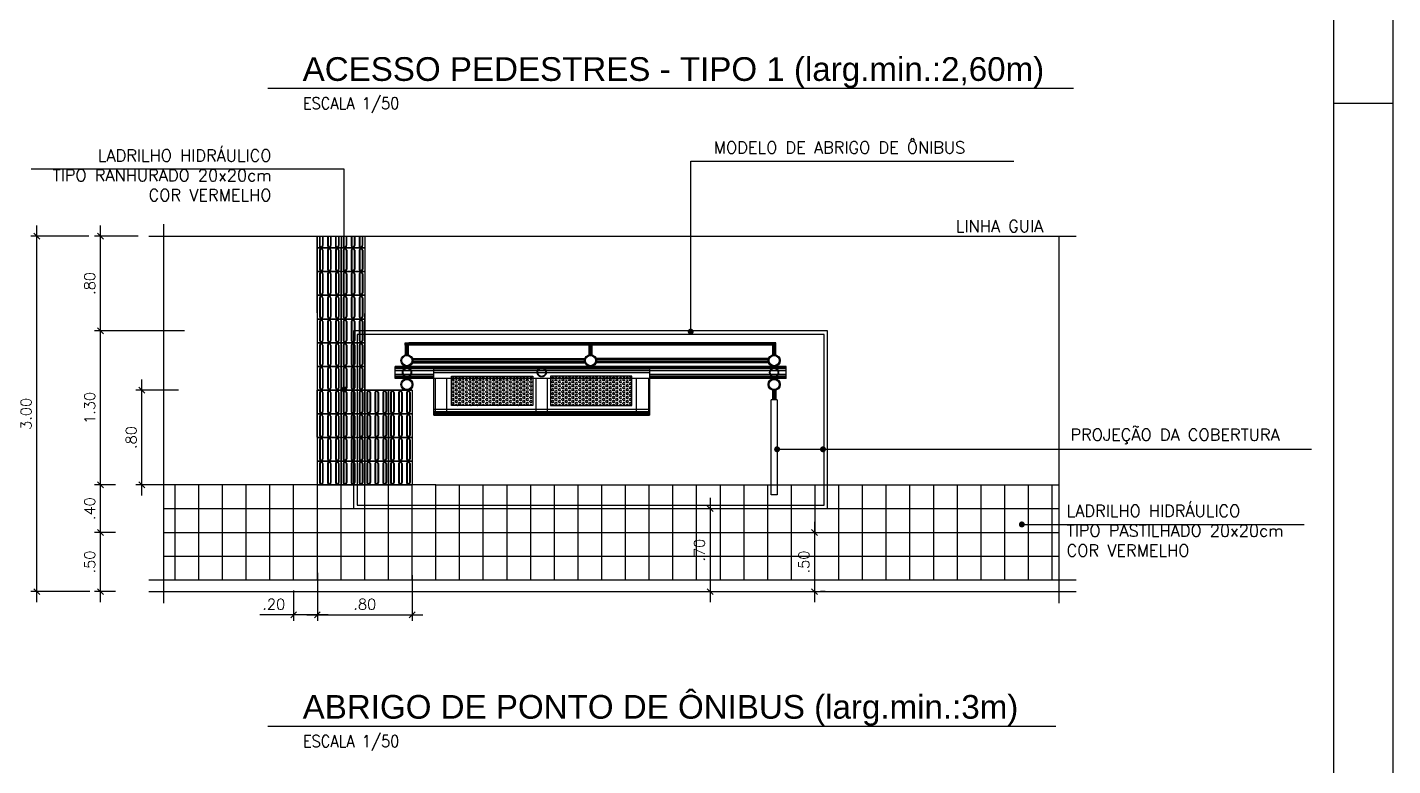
# Model space of a CAD drawing. Extents: x -1057 to 3416, y -340 to 4111.
# Drawn here: x -209.54 to -198.02, y 574.72 to 580.95 of the extents above; entities that cross this region are included whole.
import ezdxf
from ezdxf.enums import TextEntityAlignment as Align

# ---------------------------------------------------------------- set-up
doc = ezdxf.new("R2010")
doc.units = 0
doc.header["$LTSCALE"] = 50
doc.linetypes.add('ACAD_ISO04W100', pattern=[30, 24, -3, 0, -3])
doc.linetypes.add('HIDDEN', pattern=[9.525, 6.35, -3.175])
for name, color, linetype in [('Cotas', 9, 'Continuous'), ('HACHURA', 8, 'Continuous'), ('pena 0.09', 8, 'Continuous'), ('pena 0.1', 1, 'Continuous'), ('pena 0.2', 2, 'Continuous'), ('pena 0.4', 4, 'Continuous'), ('pena 0.5', 5, 'Continuous'), ('Texto 1', 7, 'Continuous'), ('Texto 2', 1, 'Continuous'), ('Texto 3', 3, 'Continuous')]:
    doc.layers.add(name, color=color, linetype=linetype)
doc.styles.add('arial', font='arial.ttf')
doc.styles.add('ROMANS', font='romans')
doc.styles.add('TT', font='arial.ttf')
doc.dimstyles.new('[m] 1-50', dxfattribs={"dimscale": 50, "dimtxt": 0.0018, "dimasz": 0.001, "dimexe": 0.001, "dimexo": 0.0018, "dimgap": 0.0005, "dimtad": 0, "dimzin": 4, "dimdsep": 46, "dimtxsty": 'ROMANS', "dimblk1": 'OBLIQUE', "dimblk2": 'OBLIQUE', "dimsah": 1, "dimcen": 0.001, "dimdle": 0.0018, "dimclrd": 256, "dimclre": 256, "dimclrt": 2, "dimadec": 0, "dimazin": 0, "dimtfac": 1, "dimtofl": 0, "dimtmove": 0, "dimatfit": 3, "dimldrblk": 'DOT', "dimfxl": 1, "dimtvp": 1, "dimtolj": 1, "dimtzin": 0, "dimarcsym": 0})

# ---------------------------------------------------------------- blocks, each defined once
blk = doc.blocks.new('*U53')
at = {"color": 8}
blk.add_line((82.7, 29.7), (81.7, 29.7), dxfattribs=at)
blk.add_lwpolyline([(0, 58), (82.7, 58), (82.7, 0), (0, 0)], close=True, dxfattribs=at)
at = {"color": 41}
blk.add_lwpolyline([(2.5, 57), (81.7, 57), (81.7, 1), (2.5, 1)], close=True, dxfattribs=at)
at = {"style": 'ROMANS'}
for tag, p, height in [('PRANCHA', (0.546, 60.716), 2), ('EQUIPE:', (64.485, 10.048), 0.2), ('REGIONAL', (68.085, 1.65), 0.2)]:
    blk.add_attdef(tag, p, '', height=height, dxfattribs=at)
at = {"color": 3, "style": 'arial'}
for tag, p in [('GERENCIA', (68.227, 13.23)), ('ETAPA', (68.114, 4.165))]:
    blk.add_attdef(tag, p, '', height=0.35, dxfattribs=at)
at = {"color": 2}
for tag, p, height, style in [('ADMINISTRAÇÃO', (68.199, 12.59), 0.2, 'arial'), ('SECRETÁRIO', (68.199, 11.922), 0.2, 'arial'), ('EQUIPE', (68.114, 10.032), 0.25, 'arial'), ('EQUIPE', (68.114, 9.632), 0.25, 'arial'), ('EQUIPE', (68.114, 9.232), 0.25, 'arial'), ('EQUIPE', (68.114, 8.832), 0.25, 'arial'), ('EQUIPE', (68.114, 8.432), 0.25, 'arial'), ('EQUIPE', (68.114, 8.032), 0.25, 'arial'), ('EQUIPE', (68.114, 7.632), 0.25, 'arial'), ('EQUIPE', (68.114, 7.232), 0.25, 'arial'), ('EQUIPE', (68.114, 6.832), 0.25, 'arial'), ('DESENHO', (78.445, 5.188), 0.25, 'ROMANS'), ('ESCALA', (78.445, 4.182), 0.25, 'ROMANS'), ('ASSUNTO', (68.114, 3.593), 0.3, 'arial'), ('ASSUNTO', (68.114, 3.164), 0.3, 'arial'), ('DATA', (78.445, 3.184), 0.25, 'ROMANS')]:
    blk.add_attdef(tag, p, '', height=height, dxfattribs=dict(at, style=style))
at = {"color": 4, "style": 'arial'}
blk.add_attdef('PROJETO', (68.114, 5.174), '', height=0.35, dxfattribs=at)
at = {"color": 6, "style": 'arial'}
blk.add_attdef('OBRA', (68.114, 2.169), '', height=0.4, dxfattribs=at)
at = {"color": 4, "style": 'arial'}
blk.add_attdef('NUM', text='', height=0.789, dxfattribs=at).set_placement((79.181, 1.511), align=Align.CENTER)
at = {"color": 9, "style": 'ROMANS'}
blk.add_attdef('ARQUIVO:', (82.058, 1.023), '', height=0.18, rotation=90, dxfattribs=at)
blk = doc.blocks.new('titulo_padrao_pmv')
at = {"layer": 'Texto 2', "linetype": 'Continuous', "style": 'ROMANS', "width": 0.9}
blk.add_attdef('ESCALA', (0.59269, -0.35325), '', height=0.2, dxfattribs=at)
at = {"layer": 'Texto 3', "style": 'ROMANS', "width": 0.9}
blk.add_attdef('TÍTULO', (0.58776, 0.12414), '', height=0.35, dxfattribs=at)
blk = doc.blocks.new('_OBLIQUE')
at = {"color": 0, "linetype": 'ByBlock'}
blk.add_line((-0.5, -0.5), (0.5, 0.5), dxfattribs=at)
blk = doc.blocks.new('*D102')
at = {"layer": 'Cotas', "lineweight": -2, "transparency": 16777216}
for p, q in [((-202.893, 576.776), (-202.893, 576.096)), ((-202.983, 576.686), (-202.943, 576.686)), ((-202.803, 576.186), (-202.843, 576.186))]:
    blk.add_line(p, q, dxfattribs=at)
at = {"layer": 'DEFPOINTS', "color": 0, "lineweight": -2, "transparency": 16777216}
for p in [(-202.893, 576.686), (-202.893, 576.186), (-202.893, 576.186)]:
    blk.add_point(p, dxfattribs=at)
at = {"layer": 'Cotas', "lineweight": -2, "transparency": 16777216, "xscale": 0.05, "yscale": 0.05, "zscale": 0.05}
for p, rotation in [((-202.893, 576.686), 90), ((-202.893, 576.186), 270)]:
    blk.add_blockref('_OBLIQUE', p, dxfattribs=dict(at, rotation=rotation))
at = {"layer": 'Cotas', "color": 2, "transparency": 16777216, "insert": (-202.983, 576.436), "char_height": 0.09, "attachment_point": 5, "rotation": 90, "style": 'ROMANS'}
blk.add_mtext('\\A1;.50', dxfattribs=at)
blk = doc.blocks.new('_DOT')
at = {"color": 0, "linetype": 'ByBlock'}
blk.add_line((-0.5, 0), (-1, 0), dxfattribs=at)
at = {"color": 0, "linetype": 'ByBlock', "const_width": 0.5}
blk.add_lwpolyline([(-0.25, 0, 1), (0.25, 0, 1)], format="xyb", close=True, dxfattribs=at)
blk = doc.blocks.new('*D84')
at = {"layer": 'Cotas', "lineweight": -2, "transparency": 16777216}
for p, q in [((-208.918, 576.096), (-208.918, 576.776)), ((-208.792, 576.686), (-208.968, 576.686)), ((-208.792, 576.186), (-208.968, 576.186))]:
    blk.add_line(p, q, dxfattribs=at)
at = {"layer": 'DEFPOINTS', "color": 0, "lineweight": -2, "transparency": 16777216}
for p in [(-208.918, 576.686), (-208.702, 576.686), (-208.702, 576.186)]:
    blk.add_point(p, dxfattribs=at)
at = {"layer": 'Cotas', "lineweight": -2, "transparency": 16777216, "xscale": 0.05, "yscale": 0.05, "zscale": 0.05}
for p, rotation in [((-208.918, 576.686), 90), ((-208.918, 576.186), 270)]:
    blk.add_blockref('_OBLIQUE', p, dxfattribs=dict(at, rotation=rotation))
at = {"layer": 'Cotas', "color": 2, "transparency": 16777216, "insert": (-209.008, 576.436), "char_height": 0.09, "attachment_point": 5, "rotation": 90, "style": 'ROMANS'}
blk.add_mtext('\\A1;.50', dxfattribs=at)
blk = doc.blocks.new('*D85')
at = {"layer": 'Cotas', "lineweight": -2, "transparency": 16777216}
for p, q in [((-208.918, 576.596), (-208.918, 577.176)), ((-208.792, 577.086), (-208.968, 577.086)), ((-208.792, 576.686), (-208.968, 576.686))]:
    blk.add_line(p, q, dxfattribs=at)
at = {"layer": 'DEFPOINTS', "color": 0, "lineweight": -2, "transparency": 16777216}
for p in [(-208.918, 577.086), (-208.702, 577.086), (-208.702, 576.686)]:
    blk.add_point(p, dxfattribs=at)
at = {"layer": 'Cotas', "lineweight": -2, "transparency": 16777216, "xscale": 0.05, "yscale": 0.05, "zscale": 0.05}
for p, rotation in [((-208.918, 577.086), 90), ((-208.918, 576.686), 270)]:
    blk.add_blockref('_OBLIQUE', p, dxfattribs=dict(at, rotation=rotation))
at = {"layer": 'Cotas', "color": 2, "transparency": 16777216, "insert": (-209.008, 576.886), "char_height": 0.09, "attachment_point": 5, "rotation": 90, "style": 'ROMANS'}
blk.add_mtext('\\A1;.40', dxfattribs=at)
blk = doc.blocks.new('*D86')
at = {"layer": 'Cotas', "lineweight": -2, "transparency": 16777216}
for p, q in [((-208.918, 576.996), (-208.918, 578.476)), ((-208.21, 578.386), (-208.968, 578.386)), ((-208.792, 577.086), (-208.968, 577.086))]:
    blk.add_line(p, q, dxfattribs=at)
at = {"layer": 'DEFPOINTS', "color": 0, "lineweight": -2, "transparency": 16777216}
for p in [(-208.918, 578.386), (-208.12, 578.386), (-208.702, 577.086)]:
    blk.add_point(p, dxfattribs=at)
at = {"layer": 'Cotas', "lineweight": -2, "transparency": 16777216, "xscale": 0.05, "yscale": 0.05, "zscale": 0.05}
for p, rotation in [((-208.918, 578.386), 90), ((-208.918, 577.086), 270)]:
    blk.add_blockref('_OBLIQUE', p, dxfattribs=dict(at, rotation=rotation))
at = {"layer": 'Cotas', "color": 2, "transparency": 16777216, "insert": (-209.008, 577.736), "char_height": 0.09, "attachment_point": 5, "rotation": 90, "style": 'ROMANS'}
blk.add_mtext('\\A1;1.30', dxfattribs=at)
blk = doc.blocks.new('*D87')
at = {"layer": 'Cotas', "lineweight": -2, "transparency": 16777216}
for p, q in [((-208.918, 578.296), (-208.918, 579.276)), ((-208.599, 579.186), (-208.968, 579.186)), ((-208.21, 578.386), (-208.968, 578.386))]:
    blk.add_line(p, q, dxfattribs=at)
at = {"layer": 'DEFPOINTS', "color": 0, "lineweight": -2, "transparency": 16777216}
for p in [(-208.918, 579.186), (-208.509, 579.186), (-208.12, 578.386)]:
    blk.add_point(p, dxfattribs=at)
at = {"layer": 'Cotas', "lineweight": -2, "transparency": 16777216, "xscale": 0.05, "yscale": 0.05, "zscale": 0.05}
for p, rotation in [((-208.918, 579.186), 90), ((-208.918, 578.386), 270)]:
    blk.add_blockref('_OBLIQUE', p, dxfattribs=dict(at, rotation=rotation))
at = {"layer": 'Cotas', "color": 2, "transparency": 16777216, "insert": (-209.008, 578.786), "char_height": 0.09, "attachment_point": 5, "rotation": 90, "style": 'ROMANS'}
blk.add_mtext('\\A1;.80', dxfattribs=at)
blk = doc.blocks.new('*D88')
at = {"layer": 'Cotas', "lineweight": -2, "transparency": 16777216}
for p, q in [((-208.569, 576.996), (-208.569, 577.976)), ((-208.259, 577.886), (-208.619, 577.886)), ((-208.259, 577.086), (-208.619, 577.086))]:
    blk.add_line(p, q, dxfattribs=at)
at = {"layer": 'DEFPOINTS', "color": 0, "lineweight": -2, "transparency": 16777216}
for p in [(-208.569, 577.886), (-208.169, 577.886), (-208.169, 577.086)]:
    blk.add_point(p, dxfattribs=at)
at = {"layer": 'Cotas', "lineweight": -2, "transparency": 16777216, "xscale": 0.05, "yscale": 0.05, "zscale": 0.05}
for p, rotation in [((-208.569, 577.886), 90), ((-208.569, 577.086), 270)]:
    blk.add_blockref('_OBLIQUE', p, dxfattribs=dict(at, rotation=rotation))
at = {"layer": 'Cotas', "color": 2, "transparency": 16777216, "insert": (-208.659, 577.486), "char_height": 0.09, "attachment_point": 5, "rotation": 90, "style": 'ROMANS'}
blk.add_mtext('\\A1;.80', dxfattribs=at)
blk = doc.blocks.new('*D89')
at = {"layer": 'Cotas', "lineweight": -2, "transparency": 16777216}
for p, q in [((-207.088, 576.346), (-207.088, 575.94)), ((-206.288, 576.324), (-206.288, 575.94)), ((-207.178, 575.99), (-206.198, 575.99))]:
    blk.add_line(p, q, dxfattribs=at)
at = {"layer": 'DEFPOINTS', "color": 0, "lineweight": -2, "transparency": 16777216}
for p in [(-207.088, 576.436), (-206.288, 576.414), (-206.288, 575.99)]:
    blk.add_point(p, dxfattribs=at)
at = {"layer": 'Cotas', "lineweight": -2, "transparency": 16777216, "xscale": 0.05, "yscale": 0.05, "zscale": 0.05, "rotation": 180}
blk.add_blockref('_OBLIQUE', (-207.088, 575.99), dxfattribs=at)
at = {"layer": 'Cotas', "lineweight": -2, "transparency": 16777216, "xscale": 0.05, "yscale": 0.05, "zscale": 0.05}
blk.add_blockref('_OBLIQUE', (-206.288, 575.99), dxfattribs=at)
at = {"layer": 'Cotas', "color": 2, "transparency": 16777216, "insert": (-206.688, 576.08), "char_height": 0.09, "attachment_point": 5, "style": 'ROMANS'}
blk.add_mtext('\\A1;.80', dxfattribs=at)
blk = doc.blocks.new('*D90')
at = {"layer": 'Cotas', "lineweight": -2, "transparency": 16777216}
for p, q in [((-209.456, 576.096), (-209.456, 579.276)), ((-209.017, 579.186), (-209.506, 579.186)), ((-209.008, 576.186), (-209.506, 576.186))]:
    blk.add_line(p, q, dxfattribs=at)
at = {"layer": 'DEFPOINTS', "color": 0, "lineweight": -2, "transparency": 16777216}
for p in [(-209.456, 579.186), (-208.927, 579.186), (-208.918, 576.186)]:
    blk.add_point(p, dxfattribs=at)
at = {"layer": 'Cotas', "lineweight": -2, "transparency": 16777216, "xscale": 0.05, "yscale": 0.05, "zscale": 0.05}
for p, rotation in [((-209.456, 579.186), 90), ((-209.456, 576.186), 270)]:
    blk.add_blockref('_OBLIQUE', p, dxfattribs=dict(at, rotation=rotation))
at = {"layer": 'Cotas', "color": 2, "transparency": 16777216, "insert": (-209.546, 577.686), "char_height": 0.09, "attachment_point": 5, "rotation": 90, "style": 'ROMANS'}
blk.add_mtext('\\A1;3.00', dxfattribs=at)
blk = doc.blocks.new('A$C52A74C32')
at = {"layer": 'HACHURA', "color": 1}
for p, q in [((0, 4), (4, 4)), ((0, 0), (0, 4)), ((0.35, 3.6), (0.35, 0.4)), ((0.45, 3.6), (0.45, 0.4)), ((0.85, 3.6), (0.85, 0.4)), ((0.95, 3.6), (0.95, 0.4)), ((1.7, 3.6), (1.7, 0.4)), ((1.8, 3.6), (1.8, 0.4)), ((2.2, 3.6), (2.2, 0.4)), ((2.3, 3.6), (2.3, 0.4)), ((3.05, 3.6), (3.05, 0.4)), ((3.15, 3.6), (3.15, 0.4)), ((3.55, 3.6), (3.55, 0.4)), ((3.65, 3.6), (3.65, 0.4)), ((4, 4), (4, 0)), ((4, 0), (0, 0))]:
    blk.add_line(p, q, dxfattribs=at)
for centre, major_axis, start_param, end_param in [((0.65, 3.6), (-0.212, 0.212), 3.926991, 7.068583), ((0.65, 3.6), (-0.141, 0.141), 3.926991, 7.068583), ((2, 3.6), (-0.212, 0.212), 3.926991, 7.068583), ((2, 3.6), (-0.141, 0.141), 3.926991, 7.068583), ((3.35, 3.6), (-0.212, 0.212), 3.926991, 7.068583), ((3.35, 3.6), (-0.141, 0.141), 3.926991, 7.068583), ((0.65, 0.4), (0.212, 0.212), 2.356194, 5.497787), ((0.65, 0.4), (-0.141, 0.141), 0.785398, 3.926991), ((2, 0.4), (0.212, 0.212), 2.356194, 5.497787), ((2, 0.4), (-0.141, 0.141), 0.785398, 3.926991), ((3.35, 0.4), (0.212, 0.212), 2.356194, 5.497787), ((3.35, 0.4), (-0.141, 0.141), 0.785398, 3.926991)]:
    blk.add_ellipse(centre, major_axis=major_axis, ratio=1, start_param=start_param, end_param=end_param, dxfattribs=at)
blk = doc.blocks.new('*D118')
at = {"layer": 'Cotas', "lineweight": -2, "transparency": 16777216}
for p, q in [((-203.774, 576.976), (-203.774, 576.096)), ((-203.722, 576.886), (-203.724, 576.886)), ((-203.722, 576.186), (-203.724, 576.186))]:
    blk.add_line(p, q, dxfattribs=at)
at = {"layer": 'DEFPOINTS', "color": 0, "lineweight": -2, "transparency": 16777216}
for p in [(-203.812, 576.886), (-203.812, 576.186), (-203.774, 576.186)]:
    blk.add_point(p, dxfattribs=at)
at = {"layer": 'Cotas', "lineweight": -2, "transparency": 16777216, "xscale": 0.05, "yscale": 0.05, "zscale": 0.05}
for p, rotation in [((-203.774, 576.886), 90), ((-203.774, 576.186), 270)]:
    blk.add_blockref('_OBLIQUE', p, dxfattribs=dict(at, rotation=rotation))
at = {"layer": 'Cotas', "color": 2, "transparency": 16777216, "insert": (-203.864, 576.536), "char_height": 0.09, "attachment_point": 5, "rotation": 90, "style": 'ROMANS'}
blk.add_mtext('\\A1;.70', dxfattribs=at)
blk = doc.blocks.new('*D119')
at = {"layer": 'Cotas', "lineweight": -2, "transparency": 16777216}
for p, q in [((-207.288, 576.196), (-207.288, 575.94)), ((-207.088, 576.196), (-207.088, 575.94)), ((-207.288, 575.99), (-207.573, 575.99)), ((-206.998, 575.99), (-207.288, 575.99))]:
    blk.add_line(p, q, dxfattribs=at)
at = {"layer": 'DEFPOINTS', "color": 0, "lineweight": -2, "transparency": 16777216}
for p in [(-207.288, 576.286), (-207.088, 576.286), (-207.288, 575.99)]:
    blk.add_point(p, dxfattribs=at)
at = {"layer": 'Cotas', "lineweight": -2, "transparency": 16777216, "xscale": 0.05, "yscale": 0.05, "zscale": 0.05, "rotation": 180}
blk.add_blockref('_OBLIQUE', (-207.288, 575.99), dxfattribs=at)
at = {"layer": 'Cotas', "lineweight": -2, "transparency": 16777216, "xscale": 0.05, "yscale": 0.05, "zscale": 0.05}
blk.add_blockref('_OBLIQUE', (-207.088, 575.99), dxfattribs=at)
at = {"layer": 'Cotas', "color": 2, "transparency": 16777216, "insert": (-207.456, 576.08), "char_height": 0.09, "attachment_point": 5, "style": 'ROMANS'}
blk.add_mtext('\\A1;.20', dxfattribs=at)

msp = doc.modelspace()

# ---------------------------------------------------------------- hatches: boundary and pattern name
at = {"layer": 'pena 0.1'}
h = msp.add_hatch(dxfattribs=at)
h.set_pattern_fill('HEX', color=256, scale=0.003, style=0)
h.set_pattern_definition([(0, (-348.480998, 465.580443), (0, 0.01649778), [0.009525, -0.01905]), (120, (-348.480998, 465.580443), (-0.0142874966, -0.00824889), [0.009525, -0.01905]), (60, (-348.471473, 465.580443), (-0.0142874966, 0.00824889), [0.009525, -0.01905])])
h.paths.add_polyline_path([(-205.27, 578.005), (-205.955, 578.005), (-205.955, 577.985), (-205.27, 577.985)])
h.paths.add_polyline_path([(-205.27, 577.985), (-205.955, 577.985), (-205.955, 577.755), (-205.27, 577.755)])
h = msp.add_hatch(dxfattribs=at)
h.set_pattern_fill('HEX', color=256, scale=0.003, style=0)
h.set_pattern_definition([(180, (-61.908085, 465.580443), (0, 0.01649778), [0.009525, -0.01905]), (60, (-61.908085, 465.580443), (0.0142874966, -0.00824889), [0.009525, -0.01905]), (120, (-61.91761, 465.580443), (0.0142874966, 0.00824889), [0.009525, -0.01905])])
h.paths.add_polyline_path([(-205.12, 578.005), (-204.435, 578.005), (-204.435, 577.985), (-205.12, 577.985)])
h.paths.add_polyline_path([(-205.12, 577.985), (-204.435, 577.985), (-204.435, 577.755), (-205.12, 577.755)])

# ---------------------------------------------------------------- linework, layer by layer
at = {"layer": 'HACHURA'}
for p, q in [((-207.088, 579.086), (-207.088, 579.186)), ((-207.071, 579.186), (-207.071, 579.106)), ((-207.066, 579.186), (-207.066, 579.106)), ((-207.046, 579.186), (-207.046, 579.106)), ((-207.041, 579.186), (-207.041, 579.106)), ((-207.003, 579.186), (-207.003, 579.106)), ((-206.998, 579.186), (-206.998, 579.106)), ((-206.978, 579.186), (-206.978, 579.106)), ((-206.973, 579.186), (-206.973, 579.106)), ((-206.936, 579.186), (-206.936, 579.106)), ((-206.931, 579.186), (-206.931, 579.106)), ((-206.911, 579.186), (-206.911, 579.106)), ((-206.906, 579.186), (-206.906, 579.106)), ((-206.888, 579.186), (-206.888, 579.086)), ((-206.871, 579.186), (-206.871, 579.106)), ((-206.866, 579.186), (-206.866, 579.106)), ((-206.846, 579.186), (-206.846, 579.106)), ((-206.841, 579.186), (-206.841, 579.106)), ((-206.803, 579.186), (-206.803, 579.106)), ((-206.798, 579.186), (-206.798, 579.106)), ((-206.778, 579.186), (-206.778, 579.106)), ((-206.773, 579.186), (-206.773, 579.106)), ((-206.736, 579.186), (-206.736, 579.106)), ((-206.731, 579.186), (-206.731, 579.106)), ((-206.711, 579.186), (-206.711, 579.106)), ((-206.706, 579.186), (-206.706, 579.106)), ((-206.688, 579.186), (-206.688, 579.086)), ((-206.688, 579.086), (-207.088, 579.086))]:
    msp.add_line(p, q, dxfattribs=at)
for centre, major_axis, start_param, end_param in [((-207.056, 579.106), (0.0106, 0.0106), 2.356194, 5.497787), ((-207.056, 579.106), (-0.00707, 0.00707), 0.785398, 3.926991), ((-206.988, 579.106), (0.0106, 0.0106), 2.356194, 5.497787), ((-206.988, 579.106), (-0.00707, 0.00707), 0.785398, 3.926991), ((-206.921, 579.106), (0.0106, 0.0106), 2.356194, 5.497787), ((-206.921, 579.106), (-0.00707, 0.00707), 0.785398, 3.926991), ((-206.856, 579.106), (0.0106, 0.0106), 2.356194, 5.497787), ((-206.856, 579.106), (-0.00707, 0.00707), 0.785398, 3.926991), ((-206.788, 579.106), (0.0106, 0.0106), 2.356194, 5.497787), ((-206.788, 579.106), (-0.00707, 0.00707), 0.785398, 3.926991), ((-206.721, 579.106), (0.0106, 0.0106), 2.356194, 5.497787), ((-206.721, 579.106), (-0.00707, 0.00707), 0.785398, 3.926991)]:
    msp.add_ellipse(centre, major_axis=major_axis, ratio=1, start_param=start_param, end_param=end_param, dxfattribs=at)
at = {"layer": 'pena 0.09'}
for p, q in [((-203.938, 578.886), (-203.938, 579.819)), ((-203.938, 579.819), (-201.213, 579.819)), ((-206.861, 579.751), (-209.502, 579.751))]:
    msp.add_line(p, q, dxfattribs=at)
at = {"layer": 'pena 0.09', "linetype": 'ACAD_ISO04W100', "ltscale": 0.01}
for p, q in [((-208.386, 579.286), (-208.386, 576.088)), ((-200.832, 579.186), (-200.832, 576.088))]:
    msp.add_line(p, q, dxfattribs=at)
at = {"layer": 'pena 0.1', "color": 1, "linetype": 'Continuous'}
for p, q in [((-207.506, 580.433), (-200.708, 580.433)), ((-207.506, 575.052), (-200.858, 575.052))]:
    msp.add_line(p, q, dxfattribs=at)
at = {"layer": 'pena 0.1'}
for p, q in [((-206.345, 578.185), (-206.345, 578.266)), ((-206.343, 578.266), (-206.343, 578.185)), ((-206.34, 578.266), (-206.34, 578.185)), ((-206.336, 578.266), (-206.336, 578.186)), ((-206.328, 578.266), (-206.328, 578.186)), ((-206.324, 578.266), (-206.324, 578.185)), ((-206.321, 578.266), (-206.321, 578.185)), ((-206.319, 578.185), (-206.319, 578.266)), ((-203.219, 578.286), (-206.317, 578.286)), ((-203.219, 578.266), (-206.317, 578.266)), ((-205.573, 578.281), (-205.573, 578.271)), ((-205.563, 578.281), (-205.563, 578.271)), ((-204.796, 578.185), (-204.796, 578.266)), ((-204.794, 578.266), (-204.794, 578.185)), ((-204.793, 578.271), (-204.793, 578.281)), ((-204.791, 578.266), (-204.791, 578.185)), ((-204.787, 578.266), (-204.787, 578.186)), ((-204.783, 578.286), (-204.783, 578.266)), ((-204.779, 578.266), (-204.779, 578.186)), ((-204.775, 578.266), (-204.775, 578.185)), ((-204.773, 578.271), (-204.773, 578.281)), ((-204.772, 578.266), (-204.772, 578.185)), ((-204.77, 578.185), (-204.77, 578.266)), ((-204.003, 578.281), (-204.003, 578.271)), ((-203.993, 578.281), (-203.993, 578.271)), ((-203.246, 578.185), (-203.246, 578.266)), ((-203.245, 578.266), (-203.245, 578.185)), ((-203.242, 578.266), (-203.242, 578.185)), ((-203.237, 578.266), (-203.237, 578.186)), ((-203.23, 578.266), (-203.23, 578.186)), ((-203.225, 578.266), (-203.225, 578.185)), ((-203.222, 578.266), (-203.222, 578.185)), ((-203.221, 578.185), (-203.221, 578.266)), ((-206.105, 578.081), (-206.433, 578.081)), ((-206.284, 578.152), (-204.831, 578.152)), ((-206.284, 578.118), (-204.831, 578.118)), ((-206.283, 578.149), (-204.832, 578.149)), ((-206.283, 578.122), (-204.832, 578.122)), ((-206.282, 578.143), (-204.833, 578.143)), ((-206.282, 578.128), (-204.833, 578.128)), ((-206.105, 578.081), (-204.285, 578.081)), ((-203.282, 578.152), (-204.735, 578.152)), ((-203.282, 578.118), (-204.735, 578.118)), ((-203.283, 578.149), (-204.734, 578.149)), ((-203.283, 578.122), (-204.734, 578.122)), ((-203.284, 578.143), (-204.733, 578.143)), ((-203.284, 578.128), (-204.733, 578.128)), ((-203.133, 578.081), (-204.285, 578.081)), ((-206.105, 578.075), (-206.433, 578.075)), ((-206.105, 578.065), (-206.433, 578.065)), ((-206.105, 578.05), (-206.433, 578.05)), ((-206.105, 578.019), (-206.433, 578.019)), ((-206.105, 578.004), (-206.433, 578.004)), ((-206.105, 577.994), (-206.433, 577.994)), ((-206.105, 577.988), (-206.433, 577.988)), ((-206.105, 578.076), (-204.285, 578.076)), ((-206.105, 578.065), (-204.285, 578.065)), ((-206.105, 578.053), (-204.285, 578.053)), ((-206.105, 578.034), (-204.285, 578.034)), ((-203.133, 578.075), (-204.285, 578.075)), ((-203.133, 578.065), (-204.285, 578.065)), ((-203.133, 578.05), (-204.285, 578.05)), ((-203.133, 578.019), (-204.285, 578.019)), ((-203.133, 578.004), (-204.285, 578.004)), ((-203.133, 577.994), (-204.285, 577.994)), ((-203.133, 577.988), (-204.285, 577.988)), ((-206.888, 577.886), (-206.888, 577.086)), ((-206.689, 577.886), (-206.689, 577.086)), ((-206.489, 577.886), (-206.489, 577.086)), ((-203.246, 577.885), (-203.246, 577.803)), ((-203.245, 577.803), (-203.245, 577.884)), ((-203.242, 577.803), (-203.242, 577.884)), ((-203.237, 577.803), (-203.237, 577.883)), ((-203.23, 577.803), (-203.23, 577.883)), ((-203.225, 577.803), (-203.225, 577.884)), ((-203.222, 577.803), (-203.222, 577.884)), ((-203.221, 577.885), (-203.221, 577.803)), ((-206.105, 577.725), (-204.285, 577.725)), ((-206.105, 577.706), (-204.285, 577.706)), ((-206.105, 577.694), (-204.285, 577.694)), ((-206.105, 577.684), (-204.285, 577.684)), ((-206.105, 577.679), (-204.285, 577.679))]:
    msp.add_line(p, q, dxfattribs=at)
at = {"layer": 'pena 0.1', "linetype": 'HIDDEN'}
msp.add_line((-204.285, 577.985), (-206.105, 577.985), dxfattribs=at)
at = {"layer": 'pena 0.1', "color": 1}
for p, q in [((-206.289, 577.886), (-207.089, 577.886)), ((-207.089, 577.686), (-206.289, 577.686)), ((-206.289, 577.486), (-207.089, 577.486)), ((-207.089, 577.286), (-206.289, 577.286)), ((-206.088, 577.086), (-208.386, 577.086)), ((-208.288, 576.286), (-208.288, 577.086)), ((-208.088, 576.286), (-208.088, 577.086)), ((-207.888, 576.286), (-207.888, 577.086)), ((-207.688, 576.286), (-207.688, 577.086)), ((-207.488, 576.286), (-207.488, 577.086)), ((-207.288, 576.286), (-207.288, 577.086)), ((-207.088, 576.286), (-207.088, 577.086)), ((-206.888, 576.286), (-206.888, 577.086)), ((-206.688, 576.286), (-206.688, 577.086)), ((-206.488, 576.286), (-206.488, 577.086)), ((-206.288, 576.286), (-206.288, 577.086)), ((-206.088, 576.286), (-206.088, 577.086)), ((-206.088, 577.086), (-200.832, 577.086)), ((-205.888, 576.286), (-205.888, 577.086)), ((-205.688, 576.286), (-205.688, 577.086)), ((-205.488, 576.286), (-205.488, 577.086)), ((-205.288, 576.286), (-205.288, 577.086)), ((-205.088, 576.286), (-205.088, 577.086)), ((-204.888, 576.286), (-204.888, 577.086)), ((-204.688, 576.286), (-204.688, 577.086)), ((-204.488, 576.286), (-204.488, 577.086)), ((-204.288, 576.286), (-204.288, 577.086)), ((-204.088, 576.286), (-204.088, 577.086)), ((-203.888, 576.286), (-203.888, 577.086)), ((-203.688, 576.286), (-203.688, 577.086)), ((-203.488, 576.286), (-203.488, 577.086)), ((-203.288, 576.286), (-203.288, 577.086)), ((-203.088, 576.286), (-203.088, 577.086)), ((-202.888, 576.686), (-202.888, 577.086)), ((-202.688, 576.286), (-202.688, 577.086)), ((-202.488, 576.286), (-202.488, 577.086)), ((-202.288, 576.286), (-202.288, 577.086)), ((-202.088, 576.286), (-202.088, 577.086)), ((-201.888, 576.286), (-201.888, 577.086)), ((-201.688, 576.286), (-201.688, 577.086)), ((-201.488, 576.286), (-201.488, 577.086)), ((-201.288, 576.286), (-201.288, 577.086)), ((-201.088, 576.286), (-201.088, 577.086)), ((-200.888, 576.286), (-200.888, 577.086)), ((-208.386, 576.886), (-200.832, 576.886)), ((-208.386, 576.686), (-200.832, 576.686)), ((-208.386, 576.486), (-200.832, 576.486))]:
    msp.add_line(p, q, dxfattribs=at)
at = {"layer": 'pena 0.1', "linetype": 'HIDDEN', "ltscale": 0.1}
msp.add_lwpolyline([(-202.813, 578.356), (-206.753, 578.356), (-206.753, 576.916), (-202.813, 576.916)], close=True, dxfattribs=at)
at = {"layer": 'pena 0.1'}
for points in [[(-205.573, 578.271), (-206.342, 578.271), (-206.342, 578.281), (-205.573, 578.281)], [(-205.563, 578.281), (-204.793, 578.281)], [(-204.793, 578.271), (-205.563, 578.271)], [(-204.808, 578.281), (-204.808, 578.286)], [(-204.808, 578.266), (-204.808, 578.271)], [(-204.773, 578.281), (-204.003, 578.281)], [(-204.003, 578.271), (-204.773, 578.271)], [(-204.758, 578.286), (-204.758, 578.281)], [(-204.758, 578.271), (-204.758, 578.266)], [(-203.993, 578.281), (-203.224, 578.281), (-203.224, 578.271), (-203.993, 578.271)], [(-203.249, 578.286), (-203.249, 578.281)], [(-203.249, 578.271), (-203.249, 578.266)], [(-203.219, 578.266), (-203.219, 578.286)]]:
    msp.add_lwpolyline(points, dxfattribs=at)
at = {"layer": 'pena 0.1', "linetype": 'HIDDEN'}
for points in [[(-206.095, 577.985), (-206.095, 577.685), (-204.295, 577.685)], [(-205.995, 577.685), (-205.995, 577.985)], [(-205.245, 577.985), (-205.245, 577.685)], [(-205.145, 577.685), (-205.145, 577.985)], [(-204.395, 577.685), (-204.395, 577.985)], [(-204.295, 577.985), (-204.295, 577.685)]]:
    msp.add_lwpolyline(points, dxfattribs=at)
for centre, radius in [((-206.332, 578.035), 0.0381), ((-206.332, 578.035), 0.0331), ((-205.195, 578.035), 0.0381), ((-205.195, 578.035), 0.0331), ((-203.234, 578.035), 0.0381), ((-203.234, 578.035), 0.0331)]:
    msp.add_circle(centre, radius, dxfattribs=at)
at = {"layer": 'pena 0.2'}
for p, q in [((-206.289, 577.886), (-207.089, 577.886)), ((-207.089, 577.886), (-207.089, 577.086)), ((-207.089, 577.086), (-206.289, 577.086)), ((-208.51, 576.286), (-200.686, 576.286)), ((-208.51, 576.186), (-200.686, 576.186))]:
    msp.add_line(p, q, dxfattribs=at)
for points in [[(-207.088, 577.886), (-207.089, 579.186), (-206.688, 579.186), (-206.689, 577.886)], [(-206.317, 578.286), (-206.317, 578.281), (-206.342, 578.281), (-206.342, 578.271), (-206.317, 578.271), (-206.317, 578.266), (-206.347, 578.266), (-206.347, 578.286)], [(-205.955, 578.005), (-205.27, 578.005), (-205.27, 577.755), (-205.955, 577.755)], [(-204.435, 578.005), (-205.12, 578.005), (-205.12, 577.755), (-204.435, 577.755)]]:
    msp.add_lwpolyline(points, close=True, dxfattribs=at)
at = {"layer": 'pena 0.2', "linetype": 'HIDDEN', "ltscale": 0.1}
msp.add_lwpolyline([(-202.783, 578.386), (-206.783, 578.386), (-206.783, 576.886), (-202.783, 576.886)], close=True, dxfattribs=at)
at = {"layer": 'pena 0.2'}
msp.add_lwpolyline([(-207.088, 577.086), (-207.089, 577.886), (-206.289, 577.886), (-206.289, 577.086)], dxfattribs=at)
at = {"layer": 'pena 0.2', "linetype": 'HIDDEN', "ltscale": 0.1}
for points in [[(-203.209, 577.803), (-203.259, 577.803)], [(-203.209, 577.803), (-203.209, 577.003), (-203.259, 577.003), (-203.259, 577.803)]]:
    msp.add_lwpolyline(points, dxfattribs=at)
at = {"layer": 'pena 0.4'}
for p, q in [((-206.433, 577.985), (-206.433, 578.085)), ((-203.133, 578.085), (-206.433, 578.085)), ((-206.285, 578.154), (-204.83, 578.154)), ((-206.285, 578.116), (-204.83, 578.116)), ((-206.105, 577.675), (-206.105, 578.085)), ((-203.281, 578.154), (-204.736, 578.154)), ((-203.281, 578.116), (-204.736, 578.116)), ((-204.285, 578.085), (-204.285, 577.675)), ((-203.133, 577.985), (-203.133, 578.085)), ((-206.105, 577.985), (-206.433, 577.985)), ((-203.133, 577.985), (-204.285, 577.985)), ((-206.105, 577.675), (-204.285, 577.675))]:
    msp.add_line(p, q, dxfattribs=at)
for centre, radius in [((-206.332, 578.135), 0.0508), ((-206.332, 578.135), 0.0428), ((-204.783, 578.135), 0.0508), ((-204.783, 578.135), 0.0428), ((-203.234, 578.135), 0.0508), ((-203.234, 578.135), 0.0428), ((-206.332, 577.934), 0.0508), ((-206.332, 577.934), 0.0428), ((-203.234, 577.934), 0.0508), ((-203.234, 577.934), 0.0428)]:
    msp.add_circle(centre, radius, dxfattribs=at)
at = {"layer": 'pena 0.5', "color": 5}
msp.add_line((-208.51, 579.186), (-200.686, 579.186), dxfattribs=at)

# ---------------------------------------------------------------- block references
at = {"xscale": 0.5, "yscale": 0.5, "zscale": 0.5}
msp.add_blockref('*U53', (-239.365, 565.454), dxfattribs=at)
at = {"layer": 'HACHURA', "xscale": 0.04999999998835847, "yscale": 0.04999999998835847, "zscale": 0.04999999998835847}
for p in [(-207.088, 578.886), (-206.888, 578.886), (-207.088, 578.686), (-206.888, 578.686), (-207.088, 578.486), (-206.888, 578.486), (-207.088, 578.286), (-206.888, 578.286), (-207.088, 578.086), (-206.888, 578.086), (-207.088, 577.886), (-206.888, 577.886), (-207.088, 577.686), (-206.888, 577.686), (-206.688, 577.686), (-206.488, 577.686), (-207.088, 577.486), (-206.888, 577.486), (-206.688, 577.486), (-206.488, 577.486), (-207.088, 577.286), (-206.888, 577.286), (-206.688, 577.286), (-206.488, 577.286), (-207.088, 577.086), (-206.888, 577.086), (-206.688, 577.086), (-206.488, 577.086)]:
    msp.add_blockref('A$C52A74C32', p, dxfattribs=at)
at = {"layer": 'Texto 2'}
ref = msp.add_blockref('titulo_padrao_pmv', (-207.506, 580.433), dxfattribs=dict(at, xscale=50, yscale=50, zscale=50))
ref.add_attrib('TÍTULO', 'ACESSO PEDESTRES - TIPO 1 (larg.min.:2,60m)', (-207.212, 580.495), dxfattribs={"layer": '0', "color": 3, "height": 0.2, "style": 'TT'})
ref.add_attrib('ESCALA', 'ESCALA 1/50', (-207.21, 580.256), dxfattribs={"layer": '0', "color": 2, "height": 0.1, "style": 'ROMANS', "width": 0.9})
ref = msp.add_blockref('titulo_padrao_pmv', (-207.506, 575.052), dxfattribs=dict(at, xscale=50, yscale=50, zscale=50))
ref.add_attrib('TÍTULO', 'ABRIGO DE PONTO DE ÔNIBUS (larg.min.:3m)', (-207.212, 575.114), dxfattribs={"layer": '0', "color": 3, "height": 0.2, "style": 'TT'})
ref.add_attrib('ESCALA', 'ESCALA 1/50', (-207.21, 574.875), dxfattribs={"layer": '0', "color": 2, "height": 0.1, "style": 'ROMANS', "width": 0.9})

# ---------------------------------------------------------------- texts
at = {"layer": 'Texto 1', "linetype": 'Continuous', "char_height": 0.1, "style": 'ROMANS'}
for s, insert, width, attachment_point in [('LADRILHO HIDRÁULICO\\PTIPO RANHURADO 20x20cm \\PCOR VERMELHO', (-207.475, 579.915), 2.62997, 3), ('MODELO DE ABRIGO DE ÔNIBUS', (-203.743, 579.983), 2.62997, 1), ('LINHA GUIA', (-201.701, 579.32), 3.42213, 1), ('PROJEÇÃO DA COBERTURA', (-200.734, 577.56), 2.62997, 1), ('LADRILHO HIDRÁULICO\\PTIPO PASTILHADO 20x20cm \\PCOR VERMELHO', (-200.767, 576.917), 2.62997, 1)]:
    msp.add_mtext(s, dxfattribs=dict(at, insert=insert, width=width, attachment_point=attachment_point))

# ---------------------------------------------------------------- dimensions: what is measured, and where the dimension line sits
at = {"layer": 'Cotas'}
for base, p1, p2, picture, middle in [((-209.456, 579.186), (-208.918, 576.186), (-208.927, 579.186), '*D90', (-209.546, 577.686)), ((-208.569, 577.886), (-208.169, 577.086), (-208.169, 577.886), '*D88', (-208.659, 577.486)), ((-203.774, 576.186), (-203.812, 576.886), (-203.812, 576.186), '*D118', (-203.864, 576.536)), ((-208.918, 576.686), (-208.702, 576.186), (-208.702, 576.686), '*D84', (-209.008, 576.436)), ((-202.893, 576.186), (-202.893, 576.686), (-202.893, 576.186), '*D102', (-202.983, 576.436))]:
    dim = msp.add_linear_dim(base=base, p1=p1, p2=p2, angle=90, dimstyle='[m] 1-50', dxfattribs=at)
    dim.commit()
    dim.dimension.update_dxf_attribs({"geometry": picture, "text_midpoint": middle})
for base, p1, p2, picture, middle in [((-208.918, 579.186), (-208.12, 578.386), (-208.509, 579.186), '*D87', (-209.008, 578.786)), ((-208.918, 578.386), (-208.702, 577.086), (-208.12, 578.386), '*D86', (-209.008, 577.736)), ((-208.918, 577.086), (-208.702, 576.686), (-208.702, 577.086), '*D85', (-209.008, 576.886))]:
    dim = msp.add_linear_dim(base=base, p1=p1, p2=p2, angle=90, dimstyle='[m] 1-50', override={"dimtmove": 1}, dxfattribs=at)
    dim.commit()
    dim.dimension.update_dxf_attribs({"geometry": picture, "text_midpoint": middle})
for base, p1, p2, picture, middle in [((-206.288, 575.99), (-207.088, 576.436), (-206.288, 576.414), '*D89', (-206.688, 576.08)), ((-207.288, 575.99), (-207.088, 576.286), (-207.288, 576.286), '*D119', (-207.456, 576.08))]:
    dim = msp.add_linear_dim(base=base, p1=p1, p2=p2, dimstyle='[m] 1-50', dxfattribs=at)
    dim.commit()
    dim.dimension.update_dxf_attribs({"geometry": picture, "text_midpoint": middle})

# ---------------------------------------------------------------- leaders
at = {"layer": 'pena 0.09'}
for points in [[(-206.861, 577.892), (-206.861, 579.751)], [(-203.938, 578.38), (-203.938, 579.099)], [(-203.209, 577.387), (-198.701, 577.387)], [(-202.822, 577.387), (-202.611, 577.387)], [(-201.144, 576.753), (-198.761, 576.753)]]:
    msp.add_leader(points, dimstyle='[m] 1-50', dxfattribs=at)

doc.saveas('drawing.dxf')
